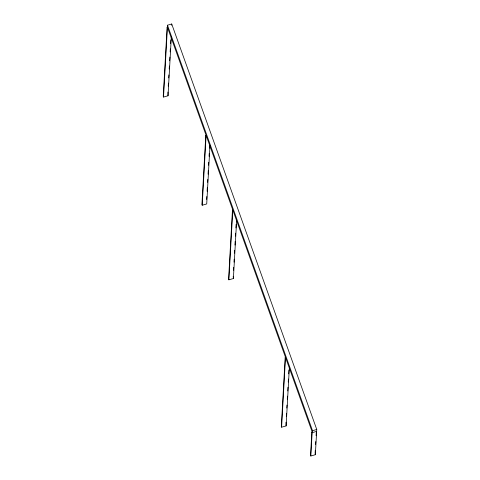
<?xml version="1.0" encoding="UTF-8"?>
<svg xmlns="http://www.w3.org/2000/svg" width="480" height="480" viewBox="0 0 480 480"><rect width="100%" height="100%" fill="white"/><g stroke="black" fill="none" stroke-linecap="round" stroke-linejoin="round"><path stroke-width="0.72" d="M167.49 25.2L167.388 27.096L312.42 432.588L312.528 430.692L167.49 25.2L171.726 24L316.758 429.492L315.348 454.716L310.836 456L310.56 455.232L311.868 431.898L312.138 432.666L310.836 456M163.518 97.062L167.382 27.942L167.106 27.174L163.242 96.294L163.518 97.062L168.03 95.784L171.312 37.068M167.922 92.04L168.03 95.784M168.252 86.094L168.42 83.118M168.708 77.916L168.876 74.946M169.206 69L169.374 66.024M169.662 60.822L169.872 57.108M170.166 51.906L170.328 48.93M170.622 43.728L170.826 40.014M171.654 25.26L171.726 24M202.206 205.23L206.07 136.11L205.794 135.342L201.93 204.462L202.206 205.23L206.718 203.946L210 145.23M206.652 199.464L206.814 196.488M207.108 191.286L207.312 187.572M207.606 182.364L207.774 179.394M208.062 174.192L208.272 170.478M208.56 165.27L208.728 162.3M209.058 156.354L209.226 153.384M209.514 148.176L209.64 145.95M228.882 279.816L232.746 210.696L232.47 209.928L228.606 279.048L228.882 279.816L233.394 278.532L236.676 219.822M233.202 276.276L233.394 278.532M233.538 270.33L233.7 267.36M233.994 262.158L234.162 259.182M234.492 253.236L234.66 250.266M234.948 245.064L235.158 241.344M235.446 236.142L235.614 233.172M235.902 227.97L236.112 224.25M281.598 427.2L285.462 358.08L285.186 357.306L281.322 426.426L281.598 427.2L286.11 425.916L289.392 367.2M286.002 422.172L286.11 425.916M286.332 416.226L286.5 413.256M286.794 408.054L286.956 405.078M287.292 399.132L287.454 396.162M287.748 390.96L287.958 387.24M288.246 382.038L288.414 379.068M288.702 373.866L288.912 370.146M315.114 453.222L315.276 450.3M315.606 444.468L315.768 441.552M316.092 435.72L316.254 432.804M312.528 430.692L316.758 429.492M312.138 432.666L316.656 431.382M315.072 453.948L315.348 454.716"/></g></svg>
